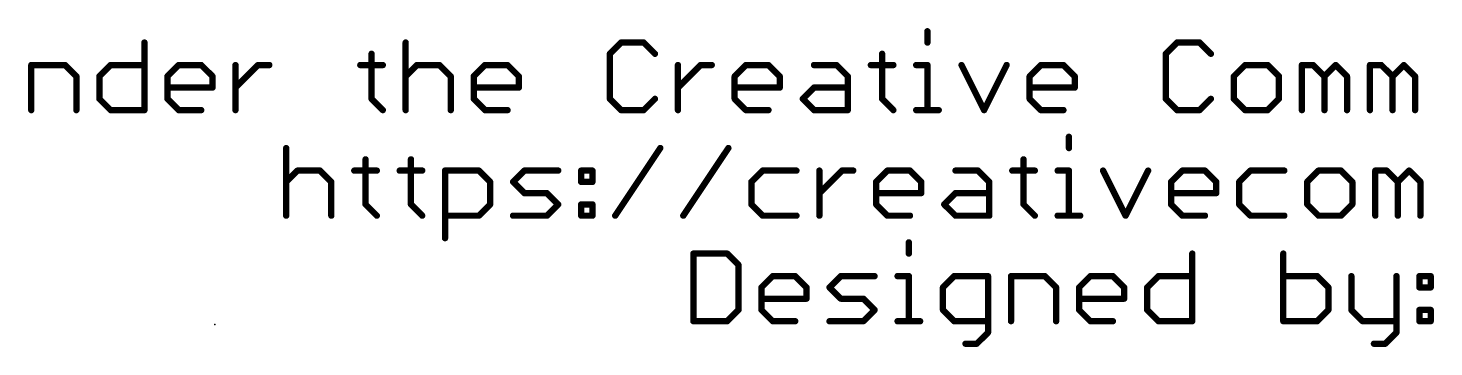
# Model space of a CAD drawing. Extents: x -9 to 103, y -21 to 20.
# Drawn here: x 12.02 to 45.83, y -20.86 to -13.19 of the extents above; entities that cross this region are included whole.
import ezdxf

# ---------------------------------------------------------------- set-up
doc = ezdxf.new("R2010")
doc.units = 0
doc.layers.add('23', color=53, linetype='CONTINUOUS')
doc.layers.add('51', color=53, linetype='CONTINUOUS')

msp = doc.modelspace()

# ---------------------------------------------------------------- linework, layer by layer
at = {"layer": '23'}
msp.add_point((16.51, -20.32), dxfattribs=at)
at = {"layer": '51', "const_width": 0.1524}
for points in [[(14.8139, -13.5368), (14.8139, -15.1638)], [(21.0964, -13.5368), (21.0964, -15.1638)], [(26.279, -13.5368), (26.0079, -13.808)], [(26.8214, -13.5368), (26.279, -13.5368)], [(27.0925, -13.808), (26.8214, -13.5368)], [(33.6462, -13.2656), (33.6462, -13.5368)], [(39.6491, -13.5368), (39.378, -13.808)], [(40.1915, -13.5368), (39.6491, -13.5368)], [(40.4626, -13.808), (40.1915, -13.5368)], [(20.2761, -13.808), (20.2761, -14.8926)], [(26.0079, -13.808), (26.0079, -14.8926)], [(32.5548, -13.808), (32.5548, -14.8926)], [(39.378, -13.808), (39.378, -14.8926)], [(12.092, -15.1638), (12.092, -14.0791)], [(12.092, -14.0791), (12.9055, -14.0791)], [(12.9055, -14.0791), (13.1767, -14.3503)], [(13.7292, -14.3503), (14.0004, -14.0791)], [(14.0004, -14.0791), (14.8139, -14.0791)], [(15.3664, -14.3503), (15.6375, -14.0791)], [(15.6375, -14.0791), (16.1799, -14.0791)], [(16.1799, -14.0791), (16.451, -14.3503)], [(17.0035, -15.1638), (17.0035, -14.0791)], [(17.0035, -14.6215), (17.5458, -14.0791)], [(17.5458, -14.0791), (17.817, -14.0791)], [(20.005, -14.0791), (20.5473, -14.0791)], [(21.0964, -14.3503), (21.3676, -14.0791)], [(21.3676, -14.0791), (21.9099, -14.0791)], [(21.9099, -14.0791), (22.1811, -14.3503)], [(22.7336, -14.3503), (23.0047, -14.0791)], [(23.0047, -14.0791), (23.5471, -14.0791)], [(23.5471, -14.0791), (23.8182, -14.3503)], [(27.645, -15.1638), (27.645, -14.0791)], [(27.645, -14.6215), (28.1874, -14.0791)], [(28.1874, -14.0791), (28.4585, -14.0791)], [(29.0093, -14.3503), (29.2805, -14.0791)], [(29.2805, -14.0791), (29.8228, -14.0791)], [(29.8228, -14.0791), (30.094, -14.3503)], [(30.9176, -14.0791), (31.46, -14.0791)], [(31.46, -14.0791), (31.7311, -14.3503)], [(32.2836, -14.0791), (32.826, -14.0791)], [(33.3751, -14.0791), (33.6462, -14.0791)], [(33.6462, -14.0791), (33.6462, -15.1638)], [(34.4665, -14.0791), (35.0088, -15.1638)], [(35.0088, -15.1638), (35.5512, -14.0791)], [(36.1037, -14.3503), (36.3748, -14.0791)], [(36.3748, -14.0791), (36.9172, -14.0791)], [(36.9172, -14.0791), (37.1883, -14.3503)], [(41.2863, -14.0791), (41.0151, -14.3503)], [(41.8286, -14.0791), (41.2863, -14.0791)], [(42.0998, -14.3503), (41.8286, -14.0791)], [(42.6523, -15.1638), (42.6523, -14.0791)], [(42.6523, -14.0791), (42.9235, -14.0791)], [(42.9235, -14.0791), (43.1946, -14.3503)], [(43.1946, -14.3503), (43.4658, -14.0791)], [(43.4658, -14.0791), (43.737, -14.3503)], [(44.2895, -15.1638), (44.2895, -14.0791)], [(44.2895, -14.0791), (44.5606, -14.0791)], [(44.5606, -14.0791), (44.8318, -14.3503)], [(44.8318, -14.3503), (45.1029, -14.0791)], [(45.1029, -14.0791), (45.3741, -14.3503)], [(13.1767, -14.3503), (13.1767, -15.1638)], [(13.7292, -14.8926), (13.7292, -14.3503)], [(15.3664, -14.8926), (15.3664, -14.3503)], [(16.451, -14.3503), (16.451, -14.6215)], [(22.1811, -14.3503), (22.1811, -15.1638)], [(22.7336, -14.8926), (22.7336, -14.3503)], [(23.8182, -14.3503), (23.8182, -14.6215)], [(29.0093, -14.8926), (29.0093, -14.3503)], [(30.094, -14.3503), (30.094, -14.6215)], [(31.7311, -14.3503), (31.7311, -15.1638)], [(36.1037, -14.8926), (36.1037, -14.3503)], [(37.1883, -14.3503), (37.1883, -14.6215)], [(41.0151, -14.3503), (41.0151, -14.8926)], [(42.0998, -14.8926), (42.0998, -14.3503)], [(43.1946, -14.3503), (43.1946, -15.1638)], [(43.737, -14.3503), (43.737, -15.1638)], [(44.8318, -14.3503), (44.8318, -15.1638)], [(45.3741, -14.3503), (45.3741, -15.1638)], [(14.0004, -15.1638), (13.7292, -14.8926)], [(16.451, -14.6215), (15.3664, -14.6215)], [(15.6375, -15.1638), (15.3664, -14.8926)], [(20.2761, -14.8926), (20.5473, -15.1638)], [(23.8182, -14.6215), (22.7336, -14.6215)], [(23.0047, -15.1638), (22.7336, -14.8926)], [(26.0079, -14.8926), (26.279, -15.1638)], [(26.8214, -15.1638), (27.0925, -14.8926)], [(30.094, -14.6215), (29.0093, -14.6215)], [(29.2805, -15.1638), (29.0093, -14.8926)], [(30.6465, -14.8926), (30.9176, -14.6215)], [(30.9176, -15.1638), (30.6465, -14.8926)], [(30.9176, -14.6215), (31.7311, -14.6215)], [(32.5548, -14.8926), (32.826, -15.1638)], [(37.1883, -14.6215), (36.1037, -14.6215)], [(36.3748, -15.1638), (36.1037, -14.8926)], [(39.378, -14.8926), (39.6491, -15.1638)], [(40.1915, -15.1638), (40.4626, -14.8926)], [(41.0151, -14.8926), (41.2863, -15.1638)], [(41.8286, -15.1638), (42.0998, -14.8926)], [(14.8139, -15.1638), (14.0004, -15.1638)], [(16.1799, -15.1638), (15.6375, -15.1638)], [(23.5471, -15.1638), (23.0047, -15.1638)], [(26.279, -15.1638), (26.8214, -15.1638)], [(29.8228, -15.1638), (29.2805, -15.1638)], [(31.7311, -15.1638), (30.9176, -15.1638)], [(33.3751, -15.1638), (33.9174, -15.1638)], [(36.9172, -15.1638), (36.3748, -15.1638)], [(39.6491, -15.1638), (40.1915, -15.1638)], [(41.2863, -15.1638), (41.8286, -15.1638)], [(37.049, -15.8056), (37.049, -16.0768)], [(18.2234, -16.0768), (18.2234, -17.7038)], [(26.1363, -17.7038), (27.2209, -16.0768)], [(27.7734, -17.7038), (28.8581, -16.0768)], [(18.2234, -16.8903), (18.4945, -16.6191)], [(18.4945, -16.6191), (19.0369, -16.6191)], [(19.0369, -16.6191), (19.308, -16.8903)], [(19.8605, -16.6191), (20.4028, -16.6191)], [(20.1317, -16.348), (20.1317, -17.4326)], [(20.952, -16.6191), (21.4943, -16.6191)], [(21.2231, -16.348), (21.2231, -17.4326)], [(22.0434, -18.2461), (22.0434, -16.6191)], [(22.0434, -16.6191), (22.8569, -16.6191)], [(22.8569, -16.6191), (23.128, -16.8903)], [(23.6805, -16.8903), (23.9517, -16.6191)], [(23.9517, -16.6191), (24.7652, -16.6191)], [(25.3177, -16.6191), (25.5889, -16.6191)], [(25.3177, -16.8903), (25.3177, -16.6191)], [(25.5889, -16.6191), (25.5889, -16.8903)], [(29.6818, -16.6191), (29.4106, -16.8903)], [(30.4953, -16.6191), (29.6818, -16.6191)], [(31.0477, -17.7038), (31.0477, -16.6191)], [(31.0477, -17.1615), (31.5901, -16.6191)], [(31.5901, -16.6191), (31.8612, -16.6191)], [(32.412, -16.8903), (32.6832, -16.6191)], [(32.6832, -16.6191), (33.2255, -16.6191)], [(33.2255, -16.6191), (33.4967, -16.8903)], [(34.3204, -16.6191), (34.8627, -16.6191)], [(34.8627, -16.6191), (35.1339, -16.8903)], [(35.6864, -16.6191), (36.2287, -16.6191)], [(35.9575, -16.348), (35.9575, -17.4326)], [(36.7778, -16.6191), (37.049, -16.6191)], [(37.049, -16.6191), (37.049, -17.7038)], [(37.8692, -16.6191), (38.4116, -17.7038)], [(38.4116, -17.7038), (38.9539, -16.6191)], [(39.5064, -16.8903), (39.7776, -16.6191)], [(39.7776, -16.6191), (40.3199, -16.6191)], [(40.3199, -16.6191), (40.591, -16.8903)], [(41.4147, -16.6191), (41.1435, -16.8903)], [(42.2282, -16.6191), (41.4147, -16.6191)], [(43.0519, -16.6191), (42.7807, -16.8903)], [(43.5942, -16.6191), (43.0519, -16.6191)], [(43.8654, -16.8903), (43.5942, -16.6191)], [(44.4179, -17.7038), (44.4179, -16.6191)], [(44.4179, -16.6191), (44.689, -16.6191)], [(44.689, -16.6191), (44.9602, -16.8903)], [(44.9602, -16.8903), (45.2313, -16.6191)], [(45.2313, -16.6191), (45.5025, -16.8903)], [(19.308, -16.8903), (19.308, -17.7038)], [(23.128, -16.8903), (23.128, -17.4326)], [(23.9517, -17.1615), (23.6805, -16.8903)], [(25.5889, -16.8903), (25.3177, -16.8903)], [(29.4106, -16.8903), (29.4106, -17.4326)], [(32.412, -17.4326), (32.412, -16.8903)], [(33.4967, -16.8903), (33.4967, -17.1615)], [(35.1339, -16.8903), (35.1339, -17.7038)], [(39.5064, -17.4326), (39.5064, -16.8903)], [(40.591, -16.8903), (40.591, -17.1615)], [(41.1435, -16.8903), (41.1435, -17.4326)], [(42.7807, -16.8903), (42.7807, -17.4326)], [(43.8654, -17.4326), (43.8654, -16.8903)], [(44.9602, -16.8903), (44.9602, -17.7038)], [(45.5025, -16.8903), (45.5025, -17.7038)], [(24.494, -17.1615), (23.9517, -17.1615)], [(24.7652, -17.4326), (24.494, -17.1615)], [(33.4967, -17.1615), (32.412, -17.1615)], [(34.0492, -17.4326), (34.3204, -17.1615)], [(34.3204, -17.1615), (35.1339, -17.1615)], [(40.591, -17.1615), (39.5064, -17.1615)], [(20.1317, -17.4326), (20.4028, -17.7038)], [(21.2231, -17.4326), (21.4943, -17.7038)], [(23.128, -17.4326), (22.8569, -17.7038)], [(24.494, -17.7038), (24.7652, -17.4326)], [(25.3177, -17.4326), (25.5889, -17.4326)], [(25.3177, -17.7038), (25.3177, -17.4326)], [(25.5889, -17.4326), (25.5889, -17.7038)], [(29.4106, -17.4326), (29.6818, -17.7038)], [(32.6832, -17.7038), (32.412, -17.4326)], [(34.3204, -17.7038), (34.0492, -17.4326)], [(35.9575, -17.4326), (36.2287, -17.7038)], [(39.7776, -17.7038), (39.5064, -17.4326)], [(41.1435, -17.4326), (41.4147, -17.7038)], [(42.7807, -17.4326), (43.0519, -17.7038)], [(43.5942, -17.7038), (43.8654, -17.4326)], [(22.8569, -17.7038), (22.0434, -17.7038)], [(23.6805, -17.7038), (24.494, -17.7038)], [(25.5889, -17.7038), (25.3177, -17.7038)], [(29.6818, -17.7038), (30.4953, -17.7038)], [(33.2255, -17.7038), (32.6832, -17.7038)], [(35.1339, -17.7038), (34.3204, -17.7038)], [(36.7778, -17.7038), (37.3201, -17.7038)], [(40.3199, -17.7038), (39.7776, -17.7038)], [(41.4147, -17.7038), (42.2282, -17.7038)], [(43.0519, -17.7038), (43.5942, -17.7038)], [(28.0162, -18.6168), (28.0162, -20.2438)], [(28.8297, -18.6168), (28.0162, -18.6168)], [(29.1009, -18.888), (28.8297, -18.6168)], [(33.1988, -18.3456), (33.1988, -18.6168)], [(40.0152, -18.6168), (40.0152, -20.2438)], [(42.2049, -18.6168), (42.2049, -20.2438)], [(29.1009, -19.9726), (29.1009, -18.888)], [(29.6534, -19.4303), (29.9245, -19.1591)], [(29.9245, -19.1591), (30.4669, -19.1591)], [(30.4669, -19.1591), (30.738, -19.4303)], [(31.2905, -19.4303), (31.5617, -19.1591)], [(31.5617, -19.1591), (32.3752, -19.1591)], [(32.9277, -19.1591), (33.1988, -19.1591)], [(33.1988, -19.1591), (33.1988, -20.2438)], [(34.2903, -19.1591), (34.0191, -19.4303)], [(35.1038, -19.1591), (34.2903, -19.1591)], [(35.1038, -20.515), (35.1038, -19.1591)], [(35.6563, -20.2438), (35.6563, -19.1591)], [(35.6563, -19.1591), (36.4698, -19.1591)], [(36.4698, -19.1591), (36.7409, -19.4303)], [(37.2934, -19.4303), (37.5646, -19.1591)], [(37.5646, -19.1591), (38.1069, -19.1591)], [(38.1069, -19.1591), (38.3781, -19.4303)], [(38.9306, -19.4303), (39.2017, -19.1591)], [(39.2017, -19.1591), (40.0152, -19.1591)], [(43.0184, -19.1591), (42.2049, -19.1591)], [(43.2895, -19.4303), (43.0184, -19.1591)], [(43.842, -19.1591), (43.842, -19.9726)], [(44.9267, -19.1591), (44.9267, -20.515)], [(45.4792, -19.1591), (45.7504, -19.1591)], [(45.4792, -19.4303), (45.4792, -19.1591)], [(45.7504, -19.1591), (45.7504, -19.4303)], [(29.6534, -19.9726), (29.6534, -19.4303)], [(30.738, -19.4303), (30.738, -19.7015)], [(31.5617, -19.7015), (31.2905, -19.4303)], [(34.0191, -19.4303), (34.0191, -19.9726)], [(36.7409, -19.4303), (36.7409, -20.2438)], [(37.2934, -19.9726), (37.2934, -19.4303)], [(38.3781, -19.4303), (38.3781, -19.7015)], [(38.9306, -19.9726), (38.9306, -19.4303)], [(43.2895, -19.9726), (43.2895, -19.4303)], [(45.7504, -19.4303), (45.4792, -19.4303)], [(28.8297, -20.2438), (29.1009, -19.9726)], [(30.738, -19.7015), (29.6534, -19.7015)], [(29.9245, -20.2438), (29.6534, -19.9726)], [(32.104, -19.7015), (31.5617, -19.7015)], [(32.3752, -19.9726), (32.104, -19.7015)], [(32.104, -20.2438), (32.3752, -19.9726)], [(34.0191, -19.9726), (34.2903, -20.2438)], [(38.3781, -19.7015), (37.2934, -19.7015)], [(37.5646, -20.2438), (37.2934, -19.9726)], [(39.2017, -20.2438), (38.9306, -19.9726)], [(43.0184, -20.2438), (43.2895, -19.9726)], [(43.842, -19.9726), (44.1132, -20.2438)], [(45.4792, -19.9726), (45.7504, -19.9726)], [(45.4792, -20.2438), (45.4792, -19.9726)], [(45.7504, -19.9726), (45.7504, -20.2438)], [(28.0162, -20.2438), (28.8297, -20.2438)], [(30.4669, -20.2438), (29.9245, -20.2438)], [(31.2905, -20.2438), (32.104, -20.2438)], [(32.9277, -20.2438), (33.47, -20.2438)], [(34.2903, -20.2438), (35.1038, -20.2438)], [(38.1069, -20.2438), (37.5646, -20.2438)], [(40.0152, -20.2438), (39.2017, -20.2438)], [(42.2049, -20.2438), (43.0184, -20.2438)], [(44.1132, -20.2438), (44.9267, -20.2438)], [(45.7504, -20.2438), (45.4792, -20.2438)], [(34.8326, -20.7861), (35.1038, -20.515)], [(44.9267, -20.515), (44.6555, -20.7861)], [(34.5614, -20.7861), (34.8326, -20.7861)], [(44.6555, -20.7861), (44.3844, -20.7861)]]:
    msp.add_lwpolyline(points, dxfattribs=at)
at = {"layer": '51', "const_width": 0.0762}
for points in [[(14.852, -13.5368, 1), (14.7758, -13.5368)], [(21.1345, -13.5368, 1), (21.0583, -13.5368)], [(26.279, -13.4987, 1), (26.279, -13.5749)], [(26.306, -13.5638, 1), (26.2521, -13.5099)], [(26.8483, -13.5099, 1), (26.7944, -13.5638)], [(26.8214, -13.5749, 1), (26.8214, -13.4987)], [(33.6843, -13.2656, 1), (33.6081, -13.2656)], [(33.6081, -13.5368, 1), (33.6843, -13.5368)], [(39.6491, -13.4987, 1), (39.6491, -13.5749)], [(39.6761, -13.5638, 1), (39.6222, -13.5099)], [(40.2184, -13.5099, 1), (40.1645, -13.5638)], [(40.1915, -13.5749, 1), (40.1915, -13.4987)], [(20.3142, -13.808, 1), (20.238, -13.808)], [(25.9809, -13.781, 1), (26.0348, -13.8349)], [(26.046, -13.808, 1), (25.9698, -13.808)], [(27.0656, -13.8349, 1), (27.1195, -13.781)], [(32.5929, -13.808, 1), (32.5167, -13.808)], [(39.351, -13.781, 1), (39.4049, -13.8349)], [(39.4161, -13.808, 1), (39.3399, -13.808)], [(40.4357, -13.8349, 1), (40.4896, -13.781)], [(12.1301, -14.0791, 1), (12.0539, -14.0791)], [(12.092, -14.041, 1), (12.092, -14.1172)], [(12.9325, -14.0522, 1), (12.8786, -14.1061)], [(12.9055, -14.1172, 1), (12.9055, -14.041)], [(14.0004, -14.041, 1), (14.0004, -14.1172)], [(14.0273, -14.1061, 1), (13.9734, -14.0522)], [(14.8139, -14.1172, 1), (14.8139, -14.041)], [(15.6375, -14.041, 1), (15.6375, -14.1172)], [(15.6645, -14.1061, 1), (15.6106, -14.0522)], [(16.2068, -14.0522, 1), (16.1529, -14.1061)], [(16.1799, -14.1172, 1), (16.1799, -14.041)], [(17.0416, -14.0791, 1), (16.9654, -14.0791)], [(17.5458, -14.041, 1), (17.5458, -14.1172)], [(17.5728, -14.1061, 1), (17.5189, -14.0522)], [(17.817, -14.1172, 1), (17.817, -14.041)], [(20.005, -14.041, 1), (20.005, -14.1172)], [(20.5473, -14.1172, 1), (20.5473, -14.041)], [(21.3676, -14.041, 1), (21.3676, -14.1172)], [(21.3945, -14.1061, 1), (21.3406, -14.0522)], [(21.9368, -14.0522, 1), (21.883, -14.1061)], [(21.9099, -14.1172, 1), (21.9099, -14.041)], [(23.0047, -14.041, 1), (23.0047, -14.1172)], [(23.0317, -14.1061, 1), (22.9778, -14.0522)], [(23.574, -14.0522, 1), (23.5201, -14.1061)], [(23.5471, -14.1172, 1), (23.5471, -14.041)], [(27.6831, -14.0791, 1), (27.6069, -14.0791)], [(28.1874, -14.041, 1), (28.1874, -14.1172)], [(28.2143, -14.1061, 1), (28.1604, -14.0522)], [(28.4585, -14.1172, 1), (28.4585, -14.041)], [(29.2805, -14.041, 1), (29.2805, -14.1172)], [(29.3074, -14.1061, 1), (29.2535, -14.0522)], [(29.8498, -14.0522, 1), (29.7959, -14.1061)], [(29.8228, -14.1172, 1), (29.8228, -14.041)], [(30.9176, -14.041, 1), (30.9176, -14.1172)], [(31.4869, -14.0522, 1), (31.433, -14.1061)], [(31.46, -14.1172, 1), (31.46, -14.041)], [(32.2836, -14.041, 1), (32.2836, -14.1172)], [(32.826, -14.1172, 1), (32.826, -14.041)], [(33.3751, -14.041, 1), (33.3751, -14.1172)], [(33.6843, -14.0791, 1), (33.6081, -14.0791)], [(33.6462, -14.1172, 1), (33.6462, -14.041)], [(34.5006, -14.0621, 1), (34.4324, -14.0962)], [(35.5852, -14.0962, 1), (35.5171, -14.0621)], [(36.3748, -14.041, 1), (36.3748, -14.1172)], [(36.4018, -14.1061, 1), (36.3479, -14.0522)], [(36.9441, -14.0522, 1), (36.8902, -14.1061)], [(36.9172, -14.1172, 1), (36.9172, -14.041)], [(41.2863, -14.041, 1), (41.2863, -14.1172)], [(41.3132, -14.1061, 1), (41.2594, -14.0522)], [(41.8556, -14.0522, 1), (41.8017, -14.1061)], [(41.8286, -14.1172, 1), (41.8286, -14.041)], [(42.6904, -14.0791, 1), (42.6142, -14.0791)], [(42.6523, -14.041, 1), (42.6523, -14.1172)], [(42.9504, -14.0522, 1), (42.8965, -14.1061)], [(42.9235, -14.1172, 1), (42.9235, -14.041)], [(43.4927, -14.0522, 1), (43.4388, -14.1061)], [(43.4927, -14.1061, 1), (43.4388, -14.0522)], [(44.3276, -14.0791, 1), (44.2514, -14.0791)], [(44.2895, -14.041, 1), (44.2895, -14.1172)], [(44.5876, -14.0522, 1), (44.5337, -14.1061)], [(44.5606, -14.1172, 1), (44.5606, -14.041)], [(45.1299, -14.0522, 1), (45.076, -14.1061)], [(45.1299, -14.1061, 1), (45.076, -14.0522)], [(13.2148, -14.3503, 1), (13.1386, -14.3503)], [(13.1498, -14.3772, 1), (13.2036, -14.3234)], [(13.7673, -14.3503, 1), (13.6911, -14.3503)], [(13.7023, -14.3234, 1), (13.7561, -14.3772)], [(15.4045, -14.3503, 1), (15.3283, -14.3503)], [(15.3394, -14.3234, 1), (15.3933, -14.3772)], [(16.4891, -14.3503, 1), (16.4129, -14.3503)], [(16.4241, -14.3772, 1), (16.478, -14.3234)], [(21.0695, -14.3234, 1), (21.1233, -14.3772)], [(22.2192, -14.3503, 1), (22.143, -14.3503)], [(22.1541, -14.3772, 1), (22.208, -14.3234)], [(22.7717, -14.3503, 1), (22.6955, -14.3503)], [(22.7066, -14.3234, 1), (22.7605, -14.3772)], [(23.8563, -14.3503, 1), (23.7801, -14.3503)], [(23.7913, -14.3772, 1), (23.8452, -14.3234)], [(29.0474, -14.3503, 1), (28.9712, -14.3503)], [(28.9824, -14.3234, 1), (29.0363, -14.3772)], [(30.1321, -14.3503, 1), (30.0559, -14.3503)], [(30.067, -14.3772, 1), (30.1209, -14.3234)], [(31.7692, -14.3503, 1), (31.693, -14.3503)], [(31.7042, -14.3772, 1), (31.7581, -14.3234)], [(36.1418, -14.3503, 1), (36.0656, -14.3503)], [(36.0767, -14.3234, 1), (36.1306, -14.3772)], [(37.2264, -14.3503, 1), (37.1502, -14.3503)], [(37.1614, -14.3772, 1), (37.2153, -14.3234)], [(41.0532, -14.3503, 1), (40.977, -14.3503)], [(40.9882, -14.3234, 1), (41.0421, -14.3772)], [(42.1379, -14.3503, 1), (42.0617, -14.3503)], [(42.0729, -14.3772, 1), (42.1267, -14.3234)], [(43.2327, -14.3503, 1), (43.1565, -14.3503)], [(43.1677, -14.3234, 1), (43.2216, -14.3772)], [(43.1677, -14.3772, 1), (43.2216, -14.3234)], [(43.7751, -14.3503, 1), (43.6989, -14.3503)], [(43.71, -14.3772, 1), (43.7639, -14.3234)], [(44.8699, -14.3503, 1), (44.7937, -14.3503)], [(44.8048, -14.3234, 1), (44.8587, -14.3772)], [(44.8048, -14.3772, 1), (44.8587, -14.3234)], [(45.4122, -14.3503, 1), (45.336, -14.3503)], [(45.3472, -14.3772, 1), (45.4011, -14.3234)], [(13.7561, -14.8657, 1), (13.7023, -14.9196)], [(13.6911, -14.8926, 1), (13.7673, -14.8926)], [(15.3933, -14.8657, 1), (15.3394, -14.9196)], [(15.3664, -14.5834, 1), (15.3664, -14.6596)], [(15.3283, -14.8926, 1), (15.4045, -14.8926)], [(16.4129, -14.6215, 1), (16.4891, -14.6215)], [(16.451, -14.6596, 1), (16.451, -14.5834)], [(16.9766, -14.5945, 1), (17.0305, -14.6484)], [(20.3031, -14.8657, 1), (20.2492, -14.9196)], [(20.238, -14.8926, 1), (20.3142, -14.8926)], [(22.7605, -14.8657, 1), (22.7066, -14.9196)], [(22.7336, -14.5834, 1), (22.7336, -14.6596)], [(22.6955, -14.8926, 1), (22.7717, -14.8926)], [(23.7801, -14.6215, 1), (23.8563, -14.6215)], [(23.8182, -14.6596, 1), (23.8182, -14.5834)], [(26.0348, -14.8657, 1), (25.9809, -14.9196)], [(25.9698, -14.8926, 1), (26.046, -14.8926)], [(27.1195, -14.9196, 1), (27.0656, -14.8657)], [(27.6181, -14.5945, 1), (27.672, -14.6484)], [(29.0093, -14.5834, 1), (29.0093, -14.6596)], [(29.0363, -14.8657, 1), (28.9824, -14.9196)], [(28.9712, -14.8926, 1), (29.0474, -14.8926)], [(30.0559, -14.6215, 1), (30.1321, -14.6215)], [(30.094, -14.6596, 1), (30.094, -14.5834)], [(30.6734, -14.8657, 1), (30.6195, -14.9196)], [(30.6195, -14.8657, 1), (30.6734, -14.9196)], [(30.9176, -14.5834, 1), (30.9176, -14.6596)], [(30.9446, -14.6484, 1), (30.8907, -14.5945)], [(31.7311, -14.6596, 1), (31.7311, -14.5834)], [(32.5817, -14.8657, 1), (32.5279, -14.9196)], [(32.5167, -14.8926, 1), (32.5929, -14.8926)], [(36.1306, -14.8657, 1), (36.0767, -14.9196)], [(36.1037, -14.5834, 1), (36.1037, -14.6596)], [(36.0656, -14.8926, 1), (36.1418, -14.8926)], [(37.1502, -14.6215, 1), (37.2264, -14.6215)], [(37.1883, -14.6596, 1), (37.1883, -14.5834)], [(39.4049, -14.8657, 1), (39.351, -14.9196)], [(39.3399, -14.8926, 1), (39.4161, -14.8926)], [(40.4896, -14.9196, 1), (40.4357, -14.8657)], [(41.0421, -14.8657, 1), (40.9882, -14.9196)], [(40.977, -14.8926, 1), (41.0532, -14.8926)], [(42.0617, -14.8926, 1), (42.1379, -14.8926)], [(42.1267, -14.9196, 1), (42.0729, -14.8657)], [(12.0539, -15.1638, 1), (12.1301, -15.1638)], [(13.1386, -15.1638, 1), (13.2148, -15.1638)], [(14.0004, -15.1257, 1), (14.0004, -15.2019)], [(13.9734, -15.1907, 1), (14.0273, -15.1369)], [(14.7758, -15.1638, 1), (14.852, -15.1638)], [(14.8139, -15.2019, 1), (14.8139, -15.1257)], [(15.6375, -15.1257, 1), (15.6375, -15.2019)], [(15.6106, -15.1907, 1), (15.6645, -15.1369)], [(16.1799, -15.2019, 1), (16.1799, -15.1257)], [(16.9654, -15.1638, 1), (17.0416, -15.1638)], [(20.5204, -15.1907, 1), (20.5742, -15.1369)], [(21.0583, -15.1638, 1), (21.1345, -15.1638)], [(22.143, -15.1638, 1), (22.2192, -15.1638)], [(23.0047, -15.1257, 1), (23.0047, -15.2019)], [(22.9778, -15.1907, 1), (23.0317, -15.1369)], [(23.5471, -15.2019, 1), (23.5471, -15.1257)], [(26.279, -15.1257, 1), (26.279, -15.2019)], [(26.2521, -15.1907, 1), (26.306, -15.1369)], [(26.7944, -15.1369, 1), (26.8483, -15.1907)], [(26.8214, -15.2019, 1), (26.8214, -15.1257)], [(27.6069, -15.1638, 1), (27.6831, -15.1638)], [(29.2805, -15.1257, 1), (29.2805, -15.2019)], [(29.2535, -15.1907, 1), (29.3074, -15.1369)], [(29.8228, -15.2019, 1), (29.8228, -15.1257)], [(30.9176, -15.1257, 1), (30.9176, -15.2019)], [(30.8907, -15.1907, 1), (30.9446, -15.1369)], [(31.693, -15.1638, 1), (31.7692, -15.1638)], [(31.7311, -15.2019, 1), (31.7311, -15.1257)], [(32.799, -15.1907, 1), (32.8529, -15.1369)], [(33.3751, -15.1257, 1), (33.3751, -15.2019)], [(33.6081, -15.1638, 1), (33.6843, -15.1638)], [(33.9174, -15.2019, 1), (33.9174, -15.1257)], [(34.9748, -15.1468, 1), (35.0429, -15.1808)], [(34.9748, -15.1808, 1), (35.0429, -15.1468)], [(36.3748, -15.1257, 1), (36.3748, -15.2019)], [(36.3479, -15.1907, 1), (36.4018, -15.1369)], [(36.9172, -15.2019, 1), (36.9172, -15.1257)], [(39.6491, -15.1257, 1), (39.6491, -15.2019)], [(39.6222, -15.1907, 1), (39.6761, -15.1369)], [(40.1645, -15.1369, 1), (40.2184, -15.1907)], [(40.1915, -15.2019, 1), (40.1915, -15.1257)], [(41.2863, -15.1257, 1), (41.2863, -15.2019)], [(41.2594, -15.1907, 1), (41.3132, -15.1369)], [(41.8017, -15.1369, 1), (41.8556, -15.1907)], [(41.8286, -15.2019, 1), (41.8286, -15.1257)], [(42.6142, -15.1638, 1), (42.6904, -15.1638)], [(43.1565, -15.1638, 1), (43.2327, -15.1638)], [(43.6989, -15.1638, 1), (43.7751, -15.1638)], [(44.2514, -15.1638, 1), (44.3276, -15.1638)], [(44.7937, -15.1638, 1), (44.8699, -15.1638)], [(45.336, -15.1638, 1), (45.4122, -15.1638)], [(37.0871, -15.8056, 1), (37.0109, -15.8056)], [(18.2615, -16.0768, 1), (18.1853, -16.0768)], [(27.2526, -16.0979, 1), (27.1892, -16.0557)], [(28.8898, -16.0979, 1), (28.8264, -16.0557)], [(37.0109, -16.0768, 1), (37.0871, -16.0768)], [(18.4945, -16.581, 1), (18.4945, -16.6572)], [(18.5215, -16.6461, 1), (18.4676, -16.5922)], [(19.0638, -16.5922, 1), (19.0099, -16.6461)], [(19.0369, -16.6572, 1), (19.0369, -16.581)], [(19.8605, -16.581, 1), (19.8605, -16.6572)], [(20.1698, -16.348, 1), (20.0936, -16.348)], [(20.4028, -16.6572, 1), (20.4028, -16.581)], [(20.952, -16.581, 1), (20.952, -16.6572)], [(21.2612, -16.348, 1), (21.185, -16.348)], [(21.4943, -16.6572, 1), (21.4943, -16.581)], [(22.0815, -16.6191, 1), (22.0053, -16.6191)], [(22.0434, -16.581, 1), (22.0434, -16.6572)], [(22.8838, -16.5922, 1), (22.8299, -16.6461)], [(22.8569, -16.6572, 1), (22.8569, -16.581)], [(23.9517, -16.581, 1), (23.9517, -16.6572)], [(23.9786, -16.6461, 1), (23.9248, -16.5922)], [(24.7652, -16.6572, 1), (24.7652, -16.581)], [(25.3177, -16.581, 1), (25.3177, -16.6572)], [(25.3558, -16.6191, 1), (25.2796, -16.6191)], [(25.627, -16.6191, 1), (25.5508, -16.6191)], [(25.5889, -16.6572, 1), (25.5889, -16.581)], [(29.6818, -16.581, 1), (29.6818, -16.6572)], [(29.7087, -16.6461, 1), (29.6548, -16.5922)], [(30.4953, -16.6572, 1), (30.4953, -16.581)], [(31.0858, -16.6191, 1), (31.0096, -16.6191)], [(31.5901, -16.581, 1), (31.5901, -16.6572)], [(31.617, -16.6461, 1), (31.5631, -16.5922)], [(31.8612, -16.6572, 1), (31.8612, -16.581)], [(32.6832, -16.581, 1), (32.6832, -16.6572)], [(32.7101, -16.6461, 1), (32.6563, -16.5922)], [(33.2525, -16.5922, 1), (33.1986, -16.6461)], [(33.2255, -16.6572, 1), (33.2255, -16.581)], [(34.3204, -16.581, 1), (34.3204, -16.6572)], [(34.8896, -16.5922, 1), (34.8358, -16.6461)], [(34.8627, -16.6572, 1), (34.8627, -16.581)], [(35.6864, -16.581, 1), (35.6864, -16.6572)], [(35.9956, -16.348, 1), (35.9194, -16.348)], [(36.2287, -16.6572, 1), (36.2287, -16.581)], [(36.7778, -16.581, 1), (36.7778, -16.6572)], [(37.0871, -16.6191, 1), (37.0109, -16.6191)], [(37.049, -16.6572, 1), (37.049, -16.581)], [(37.9033, -16.6021, 1), (37.8352, -16.6362)], [(38.988, -16.6362, 1), (38.9198, -16.6021)], [(39.7776, -16.581, 1), (39.7776, -16.6572)], [(39.8045, -16.6461, 1), (39.7506, -16.5922)], [(40.3468, -16.5922, 1), (40.2929, -16.6461)], [(40.3199, -16.6572, 1), (40.3199, -16.581)], [(41.4147, -16.581, 1), (41.4147, -16.6572)], [(41.4416, -16.6461, 1), (41.3878, -16.5922)], [(42.2282, -16.6572, 1), (42.2282, -16.581)], [(43.0519, -16.581, 1), (43.0519, -16.6572)], [(43.0788, -16.6461, 1), (43.0249, -16.5922)], [(43.6211, -16.5922, 1), (43.5673, -16.6461)], [(43.5942, -16.6572, 1), (43.5942, -16.581)], [(44.456, -16.6191, 1), (44.3798, -16.6191)], [(44.4179, -16.581, 1), (44.4179, -16.6572)], [(44.716, -16.5922, 1), (44.6621, -16.6461)], [(44.689, -16.6572, 1), (44.689, -16.581)], [(45.2583, -16.5922, 1), (45.2044, -16.6461)], [(45.2583, -16.6461, 1), (45.2044, -16.5922)], [(18.1964, -16.8634, 1), (18.2503, -16.9172)], [(19.3461, -16.8903, 1), (19.2699, -16.8903)], [(19.2811, -16.9172, 1), (19.335, -16.8634)], [(23.1661, -16.8903, 1), (23.0899, -16.8903)], [(23.1011, -16.9172, 1), (23.155, -16.8634)], [(23.7075, -16.8634, 1), (23.6536, -16.9172)], [(23.6536, -16.8634, 1), (23.7075, -16.9172)], [(25.3177, -16.8522, 1), (25.3177, -16.9284)], [(25.2796, -16.8903, 1), (25.3558, -16.8903)], [(25.5508, -16.8903, 1), (25.627, -16.8903)], [(25.5889, -16.9284, 1), (25.5889, -16.8522)], [(29.4487, -16.8903, 1), (29.3725, -16.8903)], [(29.3836, -16.8634, 1), (29.4375, -16.9172)], [(32.4501, -16.8903, 1), (32.3739, -16.8903)], [(32.3851, -16.8634, 1), (32.439, -16.9172)], [(33.5348, -16.8903, 1), (33.4586, -16.8903)], [(33.4698, -16.9172, 1), (33.5236, -16.8634)], [(35.172, -16.8903, 1), (35.0958, -16.8903)], [(35.1069, -16.9172, 1), (35.1608, -16.8634)], [(39.5445, -16.8903, 1), (39.4683, -16.8903)], [(39.4794, -16.8634, 1), (39.5333, -16.9172)], [(40.6291, -16.8903, 1), (40.5529, -16.8903)], [(40.5641, -16.9172, 1), (40.618, -16.8634)], [(41.1816, -16.8903, 1), (41.1054, -16.8903)], [(41.1166, -16.8634, 1), (41.1705, -16.9172)], [(42.8188, -16.8903, 1), (42.7426, -16.8903)], [(42.7538, -16.8634, 1), (42.8076, -16.9172)], [(43.9035, -16.8903, 1), (43.8273, -16.8903)], [(43.8384, -16.9172, 1), (43.8923, -16.8634)], [(44.9983, -16.8903, 1), (44.9221, -16.8903)], [(44.9332, -16.8634, 1), (44.9871, -16.9172)], [(44.9332, -16.9172, 1), (44.9871, -16.8634)], [(45.5406, -16.8903, 1), (45.4644, -16.8903)], [(45.4756, -16.9172, 1), (45.5295, -16.8634)], [(23.9517, -17.1234, 1), (23.9517, -17.1996)], [(23.9248, -17.1884, 1), (23.9786, -17.1345)], [(24.521, -17.1345, 1), (24.4671, -17.1884)], [(24.494, -17.1996, 1), (24.494, -17.1234)], [(31.0208, -17.1345, 1), (31.0747, -17.1884)], [(32.412, -17.1234, 1), (32.412, -17.1996)], [(33.4586, -17.1615, 1), (33.5348, -17.1615)], [(33.4967, -17.1996, 1), (33.4967, -17.1234)], [(34.3204, -17.1234, 1), (34.3204, -17.1996)], [(34.3473, -17.1884, 1), (34.2934, -17.1345)], [(35.1339, -17.1996, 1), (35.1339, -17.1234)], [(39.5064, -17.1234, 1), (39.5064, -17.1996)], [(40.5529, -17.1615, 1), (40.6291, -17.1615)], [(40.591, -17.1996, 1), (40.591, -17.1234)], [(20.1586, -17.4057, 1), (20.1047, -17.4596)], [(20.0936, -17.4326, 1), (20.1698, -17.4326)], [(21.2501, -17.4057, 1), (21.1962, -17.4596)], [(21.185, -17.4326, 1), (21.2612, -17.4326)], [(23.0899, -17.4326, 1), (23.1661, -17.4326)], [(23.155, -17.4596, 1), (23.1011, -17.4057)], [(24.7921, -17.4596, 1), (24.7383, -17.4057)], [(24.7383, -17.4596, 1), (24.7921, -17.4057)], [(25.3177, -17.3945, 1), (25.3177, -17.4707)], [(25.3558, -17.4326, 1), (25.2796, -17.4326)], [(25.627, -17.4326, 1), (25.5508, -17.4326)], [(25.5889, -17.4707, 1), (25.5889, -17.3945)], [(29.4375, -17.4057, 1), (29.3836, -17.4596)], [(29.3725, -17.4326, 1), (29.4487, -17.4326)], [(32.439, -17.4057, 1), (32.3851, -17.4596)], [(32.3739, -17.4326, 1), (32.4501, -17.4326)], [(34.0761, -17.4057, 1), (34.0223, -17.4596)], [(34.0223, -17.4057, 1), (34.0761, -17.4596)], [(35.9845, -17.4057, 1), (35.9306, -17.4596)], [(35.9194, -17.4326, 1), (35.9956, -17.4326)], [(39.5333, -17.4057, 1), (39.4794, -17.4596)], [(39.4683, -17.4326, 1), (39.5445, -17.4326)], [(41.1705, -17.4057, 1), (41.1166, -17.4596)], [(41.1054, -17.4326, 1), (41.1816, -17.4326)], [(42.8076, -17.4057, 1), (42.7538, -17.4596)], [(42.7426, -17.4326, 1), (42.8188, -17.4326)], [(43.8273, -17.4326, 1), (43.9035, -17.4326)], [(43.8923, -17.4596, 1), (43.8384, -17.4057)], [(18.1853, -17.7038, 1), (18.2615, -17.7038)], [(19.2699, -17.7038, 1), (19.3461, -17.7038)], [(20.3759, -17.7307, 1), (20.4298, -17.6769)], [(21.4673, -17.7307, 1), (21.5212, -17.6769)], [(22.0434, -17.6657, 1), (22.0434, -17.7419)], [(22.8299, -17.6769, 1), (22.8838, -17.7307)], [(22.8569, -17.7419, 1), (22.8569, -17.6657)], [(23.6805, -17.6657, 1), (23.6805, -17.7419)], [(24.4671, -17.6769, 1), (24.521, -17.7307)], [(24.494, -17.7419, 1), (24.494, -17.6657)], [(25.3177, -17.6657, 1), (25.3177, -17.7419)], [(25.2796, -17.7038, 1), (25.3558, -17.7038)], [(25.5508, -17.7038, 1), (25.627, -17.7038)], [(25.5889, -17.7419, 1), (25.5889, -17.6657)], [(26.1046, -17.6827, 1), (26.168, -17.7249)], [(27.7417, -17.6827, 1), (27.8051, -17.7249)], [(29.6818, -17.6657, 1), (29.6818, -17.7419)], [(29.6548, -17.7307, 1), (29.7087, -17.6769)], [(30.4953, -17.7419, 1), (30.4953, -17.6657)], [(31.0096, -17.7038, 1), (31.0858, -17.7038)], [(32.6832, -17.6657, 1), (32.6832, -17.7419)], [(32.6563, -17.7307, 1), (32.7101, -17.6769)], [(33.2255, -17.7419, 1), (33.2255, -17.6657)], [(34.3204, -17.6657, 1), (34.3204, -17.7419)], [(34.2934, -17.7307, 1), (34.3473, -17.6769)], [(35.0958, -17.7038, 1), (35.172, -17.7038)], [(35.1339, -17.7419, 1), (35.1339, -17.6657)], [(36.2017, -17.7307, 1), (36.2556, -17.6769)], [(36.7778, -17.6657, 1), (36.7778, -17.7419)], [(37.0109, -17.7038, 1), (37.0871, -17.7038)], [(37.3201, -17.7419, 1), (37.3201, -17.6657)], [(38.3775, -17.6868, 1), (38.4456, -17.7208)], [(38.3775, -17.7208, 1), (38.4456, -17.6868)], [(39.7776, -17.6657, 1), (39.7776, -17.7419)], [(39.7506, -17.7307, 1), (39.8045, -17.6769)], [(40.3199, -17.7419, 1), (40.3199, -17.6657)], [(41.4147, -17.6657, 1), (41.4147, -17.7419)], [(41.3878, -17.7307, 1), (41.4416, -17.6769)], [(42.2282, -17.7419, 1), (42.2282, -17.6657)], [(43.0519, -17.6657, 1), (43.0519, -17.7419)], [(43.0249, -17.7307, 1), (43.0788, -17.6769)], [(43.5673, -17.6769, 1), (43.6211, -17.7307)], [(43.5942, -17.7419, 1), (43.5942, -17.6657)], [(44.3798, -17.7038, 1), (44.456, -17.7038)], [(44.9221, -17.7038, 1), (44.9983, -17.7038)], [(45.4644, -17.7038, 1), (45.5406, -17.7038)], [(22.0053, -18.2461, 1), (22.0815, -18.2461)], [(28.0543, -18.6168, 1), (27.9781, -18.6168)], [(28.0162, -18.5787, 1), (28.0162, -18.6549)], [(28.8566, -18.5899, 1), (28.8028, -18.6438)], [(28.8297, -18.6549, 1), (28.8297, -18.5787)], [(33.2369, -18.3456, 1), (33.1607, -18.3456)], [(33.1607, -18.6168, 1), (33.2369, -18.6168)], [(40.0533, -18.6168, 1), (39.9771, -18.6168)], [(42.243, -18.6168, 1), (42.1668, -18.6168)], [(29.139, -18.888, 1), (29.0628, -18.888)], [(29.0739, -18.9149, 1), (29.1278, -18.861)], [(29.9245, -19.121, 1), (29.9245, -19.1972)], [(29.9515, -19.1861, 1), (29.8976, -19.1322)], [(30.4938, -19.1322, 1), (30.4399, -19.1861)], [(30.4669, -19.1972, 1), (30.4669, -19.121)], [(31.5617, -19.121, 1), (31.5617, -19.1972)], [(31.5886, -19.1861, 1), (31.5347, -19.1322)], [(32.3752, -19.1972, 1), (32.3752, -19.121)], [(32.9277, -19.121, 1), (32.9277, -19.1972)], [(33.2369, -19.1591, 1), (33.1607, -19.1591)], [(33.1988, -19.1972, 1), (33.1988, -19.121)], [(34.2903, -19.121, 1), (34.2903, -19.1972)], [(34.3172, -19.1861, 1), (34.2633, -19.1322)], [(35.1419, -19.1591, 1), (35.0657, -19.1591)], [(35.1038, -19.1972, 1), (35.1038, -19.121)], [(35.6944, -19.1591, 1), (35.6182, -19.1591)], [(35.6563, -19.121, 1), (35.6563, -19.1972)], [(36.4967, -19.1322, 1), (36.4428, -19.1861)], [(36.4698, -19.1972, 1), (36.4698, -19.121)], [(37.5646, -19.121, 1), (37.5646, -19.1972)], [(37.5915, -19.1861, 1), (37.5376, -19.1322)], [(38.1339, -19.1322, 1), (38.08, -19.1861)], [(38.1069, -19.1972, 1), (38.1069, -19.121)], [(39.2017, -19.121, 1), (39.2017, -19.1972)], [(39.2287, -19.1861, 1), (39.1748, -19.1322)], [(40.0152, -19.1972, 1), (40.0152, -19.121)], [(42.2049, -19.121, 1), (42.2049, -19.1972)], [(43.0453, -19.1322, 1), (42.9914, -19.1861)], [(43.0184, -19.1972, 1), (43.0184, -19.121)], [(43.8801, -19.1591, 1), (43.8039, -19.1591)], [(44.9648, -19.1591, 1), (44.8886, -19.1591)], [(45.4792, -19.121, 1), (45.4792, -19.1972)], [(45.5173, -19.1591, 1), (45.4411, -19.1591)], [(45.7885, -19.1591, 1), (45.7123, -19.1591)], [(45.7504, -19.1972, 1), (45.7504, -19.121)], [(29.6915, -19.4303, 1), (29.6153, -19.4303)], [(29.6264, -19.4034, 1), (29.6803, -19.4572)], [(30.7761, -19.4303, 1), (30.6999, -19.4303)], [(30.7111, -19.4572, 1), (30.765, -19.4034)], [(31.3175, -19.4034, 1), (31.2636, -19.4572)], [(31.2636, -19.4034, 1), (31.3175, -19.4572)], [(34.0572, -19.4303, 1), (33.981, -19.4303)], [(33.9922, -19.4034, 1), (34.046, -19.4572)], [(36.779, -19.4303, 1), (36.7028, -19.4303)], [(36.714, -19.4572, 1), (36.7679, -19.4034)], [(37.3315, -19.4303, 1), (37.2553, -19.4303)], [(37.2665, -19.4034, 1), (37.3204, -19.4572)], [(38.4162, -19.4303, 1), (38.34, -19.4303)], [(38.3511, -19.4572, 1), (38.405, -19.4034)], [(38.9687, -19.4303, 1), (38.8925, -19.4303)], [(38.9036, -19.4034, 1), (38.9575, -19.4572)], [(43.3276, -19.4303, 1), (43.2514, -19.4303)], [(43.2626, -19.4572, 1), (43.3165, -19.4034)], [(45.4792, -19.3922, 1), (45.4792, -19.4684)], [(45.4411, -19.4303, 1), (45.5173, -19.4303)], [(45.7123, -19.4303, 1), (45.7885, -19.4303)], [(45.7504, -19.4684, 1), (45.7504, -19.3922)], [(29.0628, -19.9726, 1), (29.139, -19.9726)], [(29.1278, -19.9996, 1), (29.0739, -19.9457)], [(29.6803, -19.9457, 1), (29.6264, -19.9996)], [(29.6534, -19.6634, 1), (29.6534, -19.7396)], [(29.6153, -19.9726, 1), (29.6915, -19.9726)], [(30.6999, -19.7015, 1), (30.7761, -19.7015)], [(30.738, -19.7396, 1), (30.738, -19.6634)], [(31.5617, -19.6634, 1), (31.5617, -19.7396)], [(31.5347, -19.7284, 1), (31.5886, -19.6745)], [(32.1309, -19.6745, 1), (32.0771, -19.7284)], [(32.104, -19.7396, 1), (32.104, -19.6634)], [(32.4021, -19.9996, 1), (32.3482, -19.9457)], [(32.3482, -19.9996, 1), (32.4021, -19.9457)], [(34.046, -19.9457, 1), (33.9922, -19.9996)], [(33.981, -19.9726, 1), (34.0572, -19.9726)], [(37.2934, -19.6634, 1), (37.2934, -19.7396)], [(37.3204, -19.9457, 1), (37.2665, -19.9996)], [(37.2553, -19.9726, 1), (37.3315, -19.9726)], [(38.34, -19.7015, 1), (38.4162, -19.7015)], [(38.3781, -19.7396, 1), (38.3781, -19.6634)], [(38.9575, -19.9457, 1), (38.9036, -19.9996)], [(38.8925, -19.9726, 1), (38.9687, -19.9726)], [(43.2514, -19.9726, 1), (43.3276, -19.9726)], [(43.3165, -19.9996, 1), (43.2626, -19.9457)], [(43.869, -19.9457, 1), (43.8151, -19.9996)], [(43.8039, -19.9726, 1), (43.8801, -19.9726)], [(45.4792, -19.9345, 1), (45.4792, -20.0107)], [(45.5173, -19.9726, 1), (45.4411, -19.9726)], [(45.7885, -19.9726, 1), (45.7123, -19.9726)], [(45.7504, -20.0107, 1), (45.7504, -19.9345)], [(28.0162, -20.2057, 1), (28.0162, -20.2819)], [(27.9781, -20.2438, 1), (28.0543, -20.2438)], [(28.8028, -20.2169, 1), (28.8566, -20.2707)], [(28.8297, -20.2819, 1), (28.8297, -20.2057)], [(29.9245, -20.2057, 1), (29.9245, -20.2819)], [(29.8976, -20.2707, 1), (29.9515, -20.2169)], [(30.4669, -20.2819, 1), (30.4669, -20.2057)], [(31.2905, -20.2057, 1), (31.2905, -20.2819)], [(32.0771, -20.2169, 1), (32.1309, -20.2707)], [(32.104, -20.2819, 1), (32.104, -20.2057)], [(32.9277, -20.2057, 1), (32.9277, -20.2819)], [(33.1607, -20.2438, 1), (33.2369, -20.2438)], [(33.47, -20.2819, 1), (33.47, -20.2057)], [(34.2903, -20.2057, 1), (34.2903, -20.2819)], [(34.2633, -20.2707, 1), (34.3172, -20.2169)], [(35.1038, -20.2819, 1), (35.1038, -20.2057)], [(35.6182, -20.2438, 1), (35.6944, -20.2438)], [(36.7028, -20.2438, 1), (36.779, -20.2438)], [(37.5646, -20.2057, 1), (37.5646, -20.2819)], [(37.5376, -20.2707, 1), (37.5915, -20.2169)], [(38.1069, -20.2819, 1), (38.1069, -20.2057)], [(39.2017, -20.2057, 1), (39.2017, -20.2819)], [(39.1748, -20.2707, 1), (39.2287, -20.2169)], [(39.9771, -20.2438, 1), (40.0533, -20.2438)], [(40.0152, -20.2819, 1), (40.0152, -20.2057)], [(42.2049, -20.2057, 1), (42.2049, -20.2819)], [(42.1668, -20.2438, 1), (42.243, -20.2438)], [(42.9914, -20.2169, 1), (43.0453, -20.2707)], [(43.0184, -20.2819, 1), (43.0184, -20.2057)], [(44.1132, -20.2057, 1), (44.1132, -20.2819)], [(44.0863, -20.2707, 1), (44.1401, -20.2169)], [(44.9267, -20.2819, 1), (44.9267, -20.2057)], [(45.4792, -20.2057, 1), (45.4792, -20.2819)], [(45.4411, -20.2438, 1), (45.5173, -20.2438)], [(45.7123, -20.2438, 1), (45.7885, -20.2438)], [(45.7504, -20.2819, 1), (45.7504, -20.2057)], [(35.0657, -20.515, 1), (35.1419, -20.515)], [(35.1307, -20.5419, 1), (35.0768, -20.488)], [(44.8886, -20.515, 1), (44.9648, -20.515)], [(44.9536, -20.5419, 1), (44.8998, -20.488)], [(34.5614, -20.748, 1), (34.5614, -20.8242)], [(34.8057, -20.7592, 1), (34.8595, -20.8131)], [(34.8326, -20.8242, 1), (34.8326, -20.748)], [(44.3844, -20.748, 1), (44.3844, -20.8242)], [(44.6286, -20.7592, 1), (44.6825, -20.8131)], [(44.6555, -20.8242, 1), (44.6555, -20.748)]]:
    msp.add_lwpolyline(points, format="xyb", dxfattribs=at)

doc.saveas('drawing.dxf')
